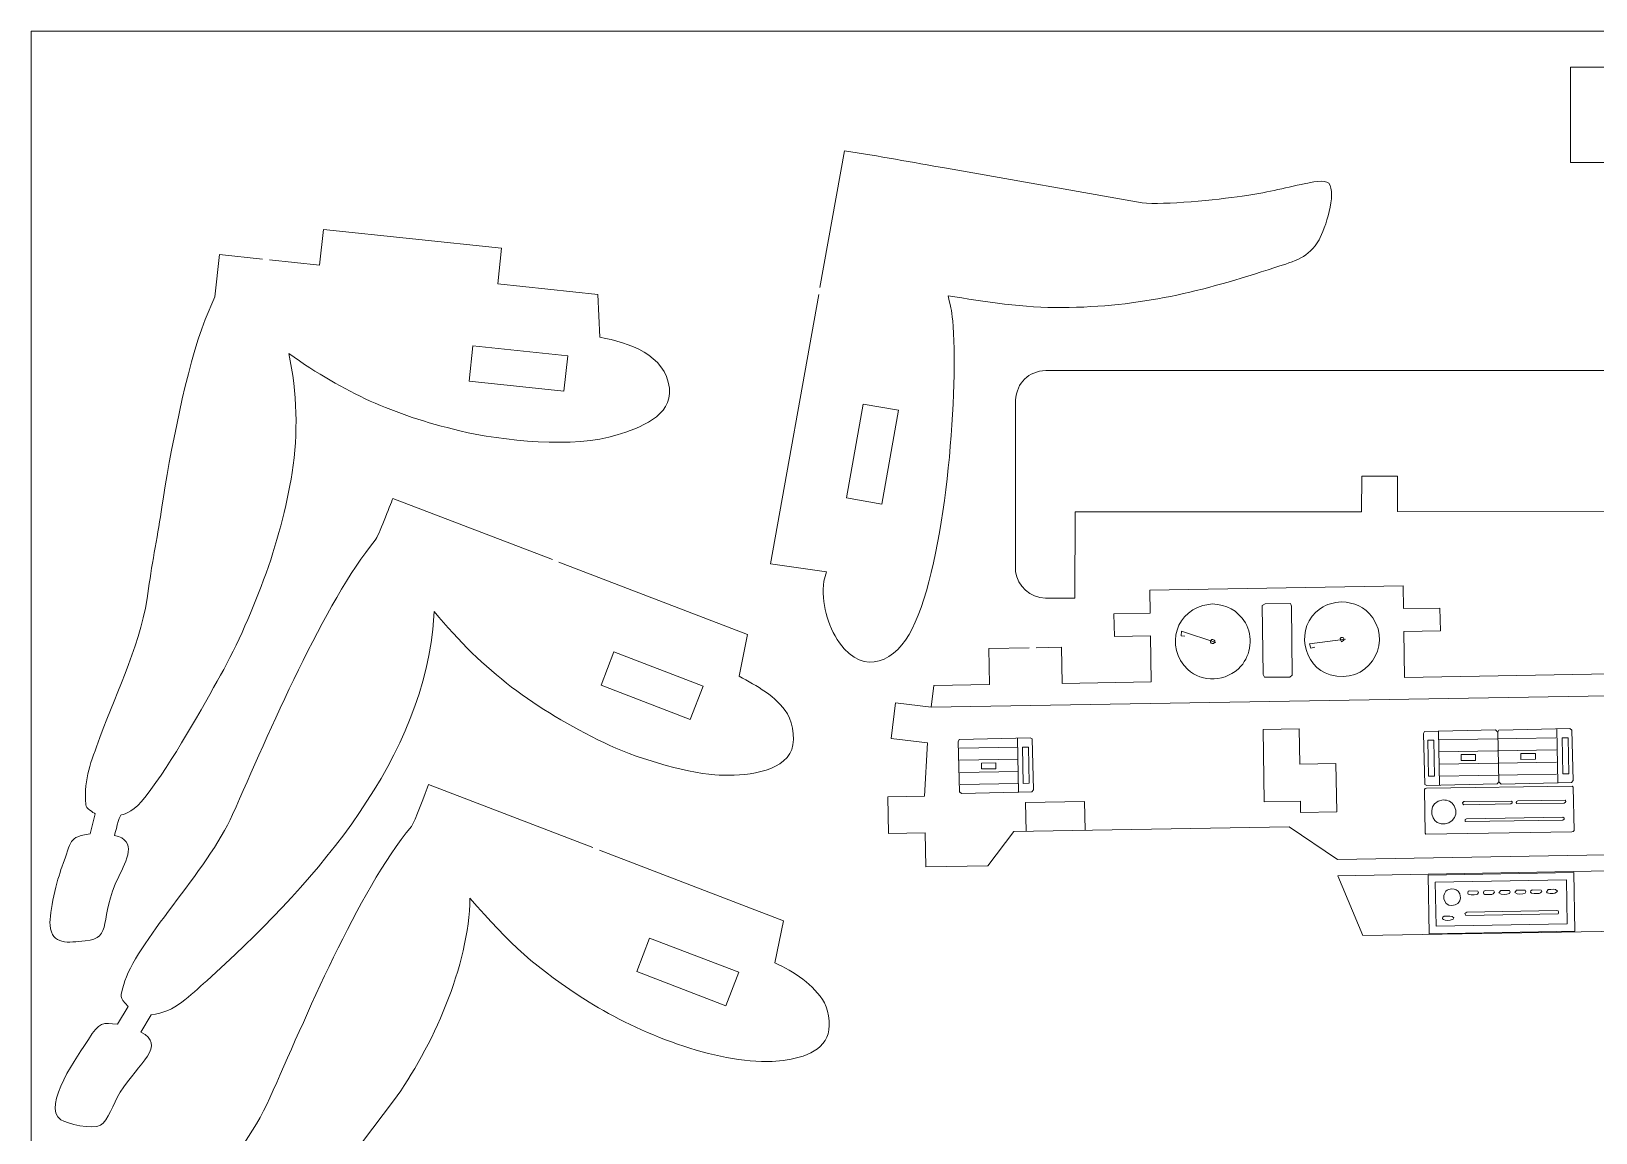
# Model space of a CAD drawing. Header units: centimetres. Extents: x -90 to 56, y -28 to 1.
# Drawn here: x -27.52 to -14.41, y -7.8 to 1.44 of the extents above; entities that cross this region are included whole.
import ezdxf

# ---------------------------------------------------------------- set-up
doc = ezdxf.new("R2010")
doc.units = ezdxf.units.CM
doc.header["$MEASUREMENT"] = 0
doc.layers.add('Camada 1', color=7, linetype='Continuous')

msp = doc.modelspace()

# ---------------------------------------------------------------- linework, layer by layer
at = {"layer": 'Camada 1', "color": 1, "lineweight": 0}
msp.add_lwpolyline([(-27.52102, -28.26382), (-6.52102, -28.26382), (-6.52102, 1.43618), (-27.52102, 1.43618), (-27.52102, -28.26382)], close=True, dxfattribs=at)
at = {"layer": 'Camada 1', "color": 3, "lineweight": 9}
for points, knots in [([(-6.82079, 0.77589), (-6.82079, 0.77589), (-6.82079, 1.13621), (-6.82079, 1.13621), (-6.82079, 1.13621), (-6.82079, 1.13621), (-14.62125, 1.13621), (-14.62125, 1.13621), (-14.62125, 1.13621), (-14.62125, 1.13621), (-14.62125, 0.33615), (-14.62125, 0.33615), (-14.62125, 0.33615), (-14.62125, 0.33615), (-6.82079, 0.33615), (-6.82079, 0.33615), (-6.82079, 0.33615), (-6.82079, 0.33615), (-6.82079, 0.71707), (-6.82079, 0.71707)], [0, 0, 0, 0, 0.16666667, 0.16666667, 0.16666667, 0.16666667, 0.33333333, 0.33333333, 0.33333333, 0.33333333, 0.5, 0.5, 0.5, 0.5, 0.66666667, 0.66666667, 0.66666667, 0.66666667, 1, 1, 1, 1]), ([(-20.9115, -0.71223), (-20.9115, -0.71223), (-20.7063, 0.43475), (-20.7063, 0.43475), (-20.7063, 0.43475), (-20.42042, 0.38983), (-20.13613, 0.33798), (-19.85128, 0.28697), (-19.85128, 0.28697), (-19.85128, 0.28697), (-18.21176, -0.00212), (-18.21176, -0.00212), (-18.21176, -0.00212), (-18.02581, -0.0231), (-17.5833, 0.02442), (-17.37176, 0.05286), (-17.37176, 0.05286), (-17.17249, 0.08306), (-17.03352, 0.11819), (-16.8422, 0.1596), (-16.8422, 0.1596), (-16.8029, 0.1681), (-16.67735, 0.19786), (-16.64779, 0.16116), (-16.64779, 0.16116), (-16.57764, 0.07405), (-16.67747, -0.22233), (-16.72815, -0.31151), (-16.72815, -0.31151), (-16.81564, -0.46547), (-16.92778, -0.48921), (-17.09786, -0.54499), (-17.09786, -0.54499), (-17.71519, -0.74772), (-18.21854, -0.87452), (-18.88347, -0.88125), (-18.88347, -0.88125), (-19.19211, -0.88437), (-19.53779, -0.83142), (-19.83663, -0.78187), (-19.83663, -0.78187), (-19.81025, -0.90797), (-19.8054, -0.90082), (-19.79555, -1.03999), (-19.79555, -1.03999), (-19.75342, -1.63478), (-19.85764, -3.00623), (-20.138, -3.57508), (-20.138, -3.57508), (-20.26939, -3.84167), (-20.54051, -3.98654), (-20.74696, -3.69171), (-20.74696, -3.69171), (-20.85028, -3.54414), (-20.90014, -3.35453), (-20.87993, -3.17544), (-20.87993, -3.17544), (-20.87993, -3.17544), (-20.85694, -3.09588), (-20.85694, -3.09588), (-20.85694, -3.09588), (-20.85694, -3.09588), (-21.32637, -3.03102), (-21.32637, -3.03102), (-21.32637, -3.03102), (-21.32637, -3.03102), (-20.92186, -0.77013), (-20.92186, -0.77013)], [0, 0, 0, 0, 0.05555556, 0.05555556, 0.05555556, 0.05555556, 0.11111111, 0.11111111, 0.11111111, 0.11111111, 0.16666667, 0.16666667, 0.16666667, 0.16666667, 0.22222222, 0.22222222, 0.22222222, 0.22222222, 0.27777778, 0.27777778, 0.27777778, 0.27777778, 0.33333333, 0.33333333, 0.33333333, 0.33333333, 0.38888889, 0.38888889, 0.38888889, 0.38888889, 0.44444444, 0.44444444, 0.44444444, 0.44444444, 0.5, 0.5, 0.5, 0.5, 0.55555556, 0.55555556, 0.55555556, 0.55555556, 0.61111111, 0.61111111, 0.61111111, 0.61111111, 0.66666667, 0.66666667, 0.66666667, 0.66666667, 0.72222222, 0.72222222, 0.72222222, 0.72222222, 0.77777778, 0.77777778, 0.77777778, 0.77777778, 0.83333333, 0.83333333, 0.83333333, 0.83333333, 0.88888889, 0.88888889, 0.88888889, 0.88888889, 1, 1, 1, 1]), ([(-25.58303, -0.47452), (-25.58303, -0.47452), (-25.94429, -0.43655), (-25.94429, -0.43655), (-25.94429, -0.43655), (-25.94429, -0.43655), (-25.98149, -0.7905), (-25.98149, -0.7905), (-25.98149, -0.7905), (-25.98149, -0.7905), (-26.06352, -0.98004), (-26.06352, -0.98004), (-26.06352, -0.98004), (-26.22215, -1.38602), (-26.35991, -2.1155), (-26.42708, -2.55369), (-26.42708, -2.55369), (-26.45514, -2.76435), (-26.5091, -3.01774), (-26.53736, -3.23712), (-26.53736, -3.23712), (-26.59426, -3.67874), (-26.79332, -4.07615), (-26.94669, -4.48655), (-26.94669, -4.48655), (-27.0226, -4.70352), (-27.07874, -4.80887), (-27.06514, -5.05082), (-27.06514, -5.05082), (-27.06369, -5.07669), (-27.00109, -5.11481), (-26.98446, -5.12732), (-26.98446, -5.12732), (-26.98446, -5.12732), (-27.02861, -5.29422), (-27.02861, -5.29422), (-27.02861, -5.29422), (-27.21439, -5.32448), (-27.17601, -5.34192), (-27.26505, -5.57399), (-27.26505, -5.57399), (-27.3016, -5.66924), (-27.37294, -5.95443), (-27.36351, -6.06052), (-27.36351, -6.06052), (-27.34824, -6.23214), (-27.2106, -6.20426), (-27.06974, -6.19195), (-27.06974, -6.19195), (-26.8288, -6.17089), (-26.96234, -6.00288), (-26.78808, -5.65074), (-26.78808, -5.65074), (-26.7238, -5.52085), (-26.62818, -5.34956), (-26.82293, -5.30696), (-26.82293, -5.30696), (-26.81797, -5.28783), (-26.78615, -5.1481), (-26.76969, -5.13806), (-26.76969, -5.13806), (-26.76333, -5.13419), (-26.67915, -5.11779), (-26.59789, -5.02303), (-26.59789, -5.02303), (-26.3923, -4.78327), (-26.11787, -4.29026), (-25.96236, -4.01328), (-25.96236, -4.01328), (-25.6728, -3.49753), (-25.42458, -2.84938), (-25.33479, -2.2633), (-25.33479, -2.2633), (-25.28459, -1.93556), (-25.29116, -1.59291), (-25.36313, -1.26659), (-25.36313, -1.26659), (-24.88115, -1.60293), (-24.50435, -1.77503), (-23.92875, -1.91422), (-23.92875, -1.91422), (-23.57793, -1.99906), (-22.96835, -2.06254), (-22.61042, -1.94927), (-22.61042, -1.94927), (-22.43188, -1.89277), (-22.14602, -1.79315), (-22.17293, -1.55753), (-22.17293, -1.55753), (-22.20537, -1.27361), (-22.5145, -1.17532), (-22.75496, -1.12962), (-22.75496, -1.12962), (-22.75496, -1.12962), (-22.77333, -0.76983), (-22.77333, -0.76983), (-22.77333, -0.76983), (-22.77333, -0.76983), (-23.60994, -0.6819), (-23.60994, -0.6819), (-23.60994, -0.6819), (-23.60994, -0.6819), (-23.58151, -0.38322), (-23.58151, -0.38322), (-23.58151, -0.38322), (-23.58151, -0.38322), (-25.07339, -0.22641), (-25.07339, -0.22641), (-25.07339, -0.22641), (-25.07339, -0.22641), (-25.10475, -0.52479), (-25.10475, -0.52479), (-25.10475, -0.52479), (-25.10475, -0.52479), (-25.52452, -0.48067), (-25.52452, -0.48067)], [0, 0, 0, 0, 0.03333333, 0.03333333, 0.03333333, 0.03333333, 0.06666667, 0.06666667, 0.06666667, 0.06666667, 0.1, 0.1, 0.1, 0.1, 0.13333333, 0.13333333, 0.13333333, 0.13333333, 0.16666667, 0.16666667, 0.16666667, 0.16666667, 0.2, 0.2, 0.2, 0.2, 0.23333333, 0.23333333, 0.23333333, 0.23333333, 0.26666667, 0.26666667, 0.26666667, 0.26666667, 0.3, 0.3, 0.3, 0.3, 0.33333333, 0.33333333, 0.33333333, 0.33333333, 0.36666667, 0.36666667, 0.36666667, 0.36666667, 0.4, 0.4, 0.4, 0.4, 0.43333333, 0.43333333, 0.43333333, 0.43333333, 0.46666667, 0.46666667, 0.46666667, 0.46666667, 0.5, 0.5, 0.5, 0.5, 0.53333333, 0.53333333, 0.53333333, 0.53333333, 0.56666667, 0.56666667, 0.56666667, 0.56666667, 0.6, 0.6, 0.6, 0.6, 0.63333333, 0.63333333, 0.63333333, 0.63333333, 0.66666667, 0.66666667, 0.66666667, 0.66666667, 0.7, 0.7, 0.7, 0.7, 0.73333333, 0.73333333, 0.73333333, 0.73333333, 0.76666667, 0.76666667, 0.76666667, 0.76666667, 0.8, 0.8, 0.8, 0.8, 0.83333333, 0.83333333, 0.83333333, 0.83333333, 0.86666667, 0.86666667, 0.86666667, 0.86666667, 0.9, 0.9, 0.9, 0.9, 0.93333333, 0.93333333, 0.93333333, 0.93333333, 1, 1, 1, 1]), ([(-13.07093, -2.59064), (-13.07093, -2.59064), (-10.67373, -2.59357), (-10.67373, -2.59357), (-10.67373, -2.59357), (-10.67373, -2.59357), (-10.67079, -3.31714), (-10.67079, -3.31714), (-10.67079, -3.31714), (-10.47014, -3.31714), (-10.18738, -3.3614), (-10.17076, -3.06124), (-10.17076, -3.06124), (-10.17076, -3.06124), (-10.17076, -1.63176), (-10.17076, -1.63176), (-10.17076, -1.63176), (-10.17744, -1.50975), (-10.28927, -1.42304), (-10.42078, -1.4082), (-10.42078, -1.4082), (-10.42078, -1.4082), (-19.01833, -1.4082), (-19.01833, -1.4082), (-19.01833, -1.4082), (-19.16499, -1.41636), (-19.26111, -1.50829), (-19.27129, -1.65822), (-19.27129, -1.65822), (-19.27129, -1.65822), (-19.27129, -3.09655), (-19.27129, -3.09655), (-19.27129, -3.09655), (-19.25709, -3.2119), (-19.15102, -3.31714), (-19.02127, -3.31714), (-19.02127, -3.31714), (-19.02127, -3.31714), (-18.7742, -3.31714), (-18.7742, -3.31714), (-18.7742, -3.31714), (-18.7742, -3.31714), (-18.77126, -2.59357), (-18.77126, -2.59357), (-18.77126, -2.59357), (-18.77126, -2.59357), (-16.37406, -2.59357), (-16.37406, -2.59357), (-16.37406, -2.59357), (-16.37406, -2.59357), (-16.37112, -2.29355), (-16.37112, -2.29355), (-16.37112, -2.29355), (-16.37112, -2.29355), (-16.0711, -2.29355), (-16.0711, -2.29355), (-16.0711, -2.29355), (-16.0711, -2.29355), (-16.0711, -2.59064), (-16.0711, -2.59064), (-16.0711, -2.59064), (-16.0711, -2.59064), (-13.37389, -2.59357), (-13.37389, -2.59357), (-13.37389, -2.59357), (-13.37389, -2.59357), (-13.37095, -2.29355), (-13.37095, -2.29355), (-13.37095, -2.29355), (-13.37095, -2.29355), (-13.07093, -2.29355), (-13.07093, -2.29355), (-13.07093, -2.29355), (-13.07093, -2.29355), (-13.07093, -2.59064), (-13.07093, -2.59064)], [0, 0, 0, 0, 0.05, 0.05, 0.05, 0.05, 0.1, 0.1, 0.1, 0.1, 0.15, 0.15, 0.15, 0.15, 0.2, 0.2, 0.2, 0.2, 0.25, 0.25, 0.25, 0.25, 0.3, 0.3, 0.3, 0.3, 0.35, 0.35, 0.35, 0.35, 0.4, 0.4, 0.4, 0.4, 0.45, 0.45, 0.45, 0.45, 0.5, 0.5, 0.5, 0.5, 0.55, 0.55, 0.55, 0.55, 0.6, 0.6, 0.6, 0.6, 0.65, 0.65, 0.65, 0.65, 0.7, 0.7, 0.7, 0.7, 0.75, 0.75, 0.75, 0.75, 0.8, 0.8, 0.8, 0.8, 0.85, 0.85, 0.85, 0.85, 0.9, 0.9, 0.9, 0.9, 1, 1, 1, 1]), ([(-23.15408, -2.99387), (-23.15408, -2.99387), (-24.49123, -2.48059), (-24.49123, -2.48059), (-24.49123, -2.48059), (-24.51587, -2.54178), (-24.60938, -2.79558), (-24.63818, -2.83061), (-24.63818, -2.83061), (-25.06167, -3.34556), (-25.53114, -4.45001), (-25.83342, -5.13173), (-25.83342, -5.13173), (-26.04014, -5.59869), (-26.65829, -6.22118), (-26.74645, -6.5582), (-26.74645, -6.5582), (-26.77369, -6.66232), (-26.7883, -6.65668), (-26.71001, -6.74232), (-26.71001, -6.74232), (-26.71001, -6.74232), (-26.7986, -6.89104), (-26.7986, -6.89104), (-26.7986, -6.89104), (-26.92073, -6.87613), (-26.94968, -6.87038), (-27.04264, -7.01791), (-27.04264, -7.01791), (-27.1171, -7.13607), (-27.44169, -7.57911), (-27.27301, -7.69191), (-27.27301, -7.69191), (-27.22557, -7.72364), (-27.00575, -7.77658), (-26.9408, -7.73753), (-26.9408, -7.73753), (-26.87843, -7.70002), (-26.83692, -7.55925), (-26.77479, -7.46099), (-26.77479, -7.46099), (-26.61779, -7.21271), (-26.38405, -7.06688), (-26.60322, -6.95659), (-26.60322, -6.95659), (-26.60322, -6.95659), (-26.51568, -6.81061), (-26.51568, -6.81061), (-26.51568, -6.81061), (-26.31396, -6.79095), (-26.19081, -6.64743), (-26.05043, -6.52606), (-26.05043, -6.52606), (-25.21152, -5.76575), (-24.28077, -4.75662), (-24.15684, -3.57933), (-24.15684, -3.57933), (-24.15684, -3.57933), (-24.14364, -3.43002), (-24.14364, -3.43002), (-24.14364, -3.43002), (-23.7261, -3.93608), (-23.30714, -4.24408), (-22.71726, -4.53207), (-22.71726, -4.53207), (-22.48289, -4.64649), (-22.05096, -4.78208), (-21.79256, -4.79881), (-21.79256, -4.79881), (-21.60356, -4.81104), (-21.27841, -4.80132), (-21.16358, -4.62122), (-21.16358, -4.62122), (-21.11193, -4.54021), (-21.13485, -4.36877), (-21.18408, -4.28884), (-21.18408, -4.28884), (-21.27807, -4.13622), (-21.44357, -4.05375), (-21.58889, -3.97276), (-21.58889, -3.97276), (-21.58889, -3.97276), (-21.51732, -3.62216), (-21.51732, -3.62216), (-21.51732, -3.62216), (-21.51732, -3.62216), (-23.09916, -3.01495), (-23.09916, -3.01495)], [0, 0, 0, 0, 0.04347826, 0.04347826, 0.04347826, 0.04347826, 0.08695652, 0.08695652, 0.08695652, 0.08695652, 0.13043478, 0.13043478, 0.13043478, 0.13043478, 0.17391304, 0.17391304, 0.17391304, 0.17391304, 0.2173913, 0.2173913, 0.2173913, 0.2173913, 0.26086957, 0.26086957, 0.26086957, 0.26086957, 0.30434783, 0.30434783, 0.30434783, 0.30434783, 0.34782609, 0.34782609, 0.34782609, 0.34782609, 0.39130435, 0.39130435, 0.39130435, 0.39130435, 0.43478261, 0.43478261, 0.43478261, 0.43478261, 0.47826087, 0.47826087, 0.47826087, 0.47826087, 0.52173913, 0.52173913, 0.52173913, 0.52173913, 0.56521739, 0.56521739, 0.56521739, 0.56521739, 0.60869565, 0.60869565, 0.60869565, 0.60869565, 0.65217391, 0.65217391, 0.65217391, 0.65217391, 0.69565217, 0.69565217, 0.69565217, 0.69565217, 0.73913043, 0.73913043, 0.73913043, 0.73913043, 0.7826087, 0.7826087, 0.7826087, 0.7826087, 0.82608696, 0.82608696, 0.82608696, 0.82608696, 0.86956522, 0.86956522, 0.86956522, 0.86956522, 0.91304348, 0.91304348, 0.91304348, 0.91304348, 1, 1, 1, 1]), ([(-19.15795, -3.734), (-19.15795, -3.734), (-19.4954, -3.73989), (-19.4954, -3.73989), (-19.4954, -3.73989), (-19.4954, -3.73989), (-19.49011, -4.0428), (-19.49011, -4.0428), (-19.49011, -4.0428), (-19.49011, -4.0428), (-19.95771, -4.05096), (-19.95771, -4.05096), (-19.95771, -4.05096), (-19.95771, -4.05096), (-19.9781, -4.23077), (-19.9781, -4.23077), (-19.9781, -4.23077), (-19.9781, -4.23077), (-20.2788, -4.19483), (-20.2788, -4.19483), (-20.2788, -4.19483), (-20.2788, -4.19483), (-20.31473, -4.49553), (-20.31473, -4.49553), (-20.31473, -4.49553), (-20.31473, -4.49553), (-20.0111, -4.53141), (-20.0111, -4.53141), (-20.0111, -4.53141), (-20.0111, -4.53141), (-20.03565, -4.97899), (-20.03565, -4.97899), (-20.03565, -4.97899), (-20.03565, -4.97899), (-20.3415, -4.98433), (-20.3415, -4.98433), (-20.3415, -4.98433), (-20.3415, -4.98433), (-20.33616, -5.29018), (-20.33616, -5.29018), (-20.33616, -5.29018), (-20.33616, -5.29018), (-20.03031, -5.28485), (-20.03031, -5.28485), (-20.03031, -5.28485), (-20.03031, -5.28485), (-20.02533, -5.57011), (-20.02533, -5.57011), (-20.02533, -5.57011), (-20.02533, -5.57011), (-19.50479, -5.56103), (-19.50479, -5.56103), (-19.50479, -5.56103), (-19.50479, -5.56103), (-19.28621, -5.27479), (-19.28621, -5.27479), (-19.28621, -5.27479), (-19.28621, -5.27479), (-16.9776, -5.2345), (-16.9776, -5.2345), (-16.9776, -5.2345), (-16.9776, -5.2345), (-16.57271, -5.50985), (-16.57271, -5.50985), (-16.57271, -5.50985), (-16.57271, -5.50985), (-13.84062, -5.46216), (-13.84062, -5.46216), (-13.84062, -5.46216), (-13.84062, -5.46216), (-13.38992, -5.16011), (-13.38992, -5.16011), (-13.38992, -5.16011), (-13.38992, -5.16011), (-10.91961, -5.11405), (-10.91961, -5.11405), (-10.91961, -5.11405), (-10.91961, -5.11405), (-10.69974, -5.40733), (-10.69974, -5.40733), (-10.69974, -5.40733), (-10.69974, -5.40733), (-10.38506, -5.40184), (-10.38506, -5.40184), (-10.38506, -5.40184), (-10.38506, -5.40184), (-10.39004, -5.11657), (-10.39004, -5.11657), (-10.39004, -5.11657), (-10.39004, -5.11657), (-10.08713, -5.11129), (-10.08713, -5.11129), (-10.08713, -5.11129), (-10.08713, -5.11129), (-10.09247, -4.80543), (-10.09247, -4.80543), (-10.09247, -4.80543), (-10.09247, -4.80543), (-10.39538, -4.81072), (-10.39538, -4.81072), (-10.39538, -4.81072), (-10.39538, -4.81072), (-10.44142, -4.36437), (-10.44142, -4.36437), (-10.44142, -4.36437), (-10.44142, -4.36437), (-10.13627, -4.31786), (-10.13627, -4.31786), (-10.13627, -4.31786), (-10.13627, -4.31786), (-10.17975, -4.01855), (-10.17975, -4.01855), (-10.17975, -4.01855), (-10.17975, -4.01855), (-10.4906, -4.07399), (-10.4906, -4.07399), (-10.4906, -4.07399), (-10.4906, -4.07399), (-10.52331, -3.88629), (-10.52331, -3.88629), (-10.52331, -3.88629), (-10.52331, -3.88629), (-16.01102, -3.98207), (-16.01102, -3.98207), (-16.01102, -3.98207), (-16.01102, -3.98207), (-16.01775, -3.59681), (-16.01775, -3.59681), (-16.01775, -3.59681), (-16.01775, -3.59681), (-15.7119, -3.59148), (-15.7119, -3.59148), (-15.7119, -3.59148), (-15.7119, -3.59148), (-15.71523, -3.40032), (-15.71523, -3.40032), (-15.71523, -3.40032), (-15.71523, -3.40032), (-16.02109, -3.40566), (-16.02109, -3.40566), (-16.02109, -3.40566), (-16.02109, -3.40566), (-16.02442, -3.2145), (-16.02442, -3.2145), (-16.02442, -3.2145), (-16.02442, -3.2145), (-18.14775, -3.25156), (-18.14775, -3.25156), (-18.14775, -3.25156), (-18.14775, -3.25156), (-18.14441, -3.44272), (-18.14441, -3.44272), (-18.14441, -3.44272), (-18.14441, -3.44272), (-18.44733, -3.44801), (-18.44733, -3.44801), (-18.44733, -3.44801), (-18.44733, -3.44801), (-18.44399, -3.63916), (-18.44399, -3.63916), (-18.44399, -3.63916), (-18.44399, -3.63916), (-18.14108, -3.63388), (-18.14108, -3.63388), (-18.14108, -3.63388), (-18.14108, -3.63388), (-18.13435, -4.01914), (-18.13435, -4.01914), (-18.13435, -4.01914), (-18.13435, -4.01914), (-18.88134, -4.03218), (-18.88134, -4.03218), (-18.88134, -4.03218), (-18.88134, -4.03218), (-18.88663, -3.72927), (-18.88663, -3.72927), (-18.88663, -3.72927), (-18.88663, -3.72927), (-19.09913, -3.73297), (-19.09913, -3.73297)], [0, 0, 0, 0, 0.02173913, 0.02173913, 0.02173913, 0.02173913, 0.04347826, 0.04347826, 0.04347826, 0.04347826, 0.06521739, 0.06521739, 0.06521739, 0.06521739, 0.08695652, 0.08695652, 0.08695652, 0.08695652, 0.10869565, 0.10869565, 0.10869565, 0.10869565, 0.13043478, 0.13043478, 0.13043478, 0.13043478, 0.15217391, 0.15217391, 0.15217391, 0.15217391, 0.17391304, 0.17391304, 0.17391304, 0.17391304, 0.19565217, 0.19565217, 0.19565217, 0.19565217, 0.2173913, 0.2173913, 0.2173913, 0.2173913, 0.23913043, 0.23913043, 0.23913043, 0.23913043, 0.26086957, 0.26086957, 0.26086957, 0.26086957, 0.2826087, 0.2826087, 0.2826087, 0.2826087, 0.30434783, 0.30434783, 0.30434783, 0.30434783, 0.32608696, 0.32608696, 0.32608696, 0.32608696, 0.34782609, 0.34782609, 0.34782609, 0.34782609, 0.36956522, 0.36956522, 0.36956522, 0.36956522, 0.39130435, 0.39130435, 0.39130435, 0.39130435, 0.41304348, 0.41304348, 0.41304348, 0.41304348, 0.43478261, 0.43478261, 0.43478261, 0.43478261, 0.45652174, 0.45652174, 0.45652174, 0.45652174, 0.47826087, 0.47826087, 0.47826087, 0.47826087, 0.5, 0.5, 0.5, 0.5, 0.52173913, 0.52173913, 0.52173913, 0.52173913, 0.54347826, 0.54347826, 0.54347826, 0.54347826, 0.56521739, 0.56521739, 0.56521739, 0.56521739, 0.58695652, 0.58695652, 0.58695652, 0.58695652, 0.60869565, 0.60869565, 0.60869565, 0.60869565, 0.63043478, 0.63043478, 0.63043478, 0.63043478, 0.65217391, 0.65217391, 0.65217391, 0.65217391, 0.67391304, 0.67391304, 0.67391304, 0.67391304, 0.69565217, 0.69565217, 0.69565217, 0.69565217, 0.7173913, 0.7173913, 0.7173913, 0.7173913, 0.73913043, 0.73913043, 0.73913043, 0.73913043, 0.76086957, 0.76086957, 0.76086957, 0.76086957, 0.7826087, 0.7826087, 0.7826087, 0.7826087, 0.80434783, 0.80434783, 0.80434783, 0.80434783, 0.82608696, 0.82608696, 0.82608696, 0.82608696, 0.84782609, 0.84782609, 0.84782609, 0.84782609, 0.86956522, 0.86956522, 0.86956522, 0.86956522, 0.89130435, 0.89130435, 0.89130435, 0.89130435, 0.91304348, 0.91304348, 0.91304348, 0.91304348, 0.93478261, 0.93478261, 0.93478261, 0.93478261, 0.95652174, 0.95652174, 0.95652174, 0.95652174, 1, 1, 1, 1]), ([(-16.88425, -5.02106), (-16.88425, -5.02106), (-16.88261, -5.11517), (-16.88261, -5.11517), (-16.88261, -5.11517), (-16.88261, -5.11517), (-16.5797, -5.10988), (-16.5797, -5.10988), (-16.5797, -5.10988), (-16.5797, -5.10988), (-16.58678, -4.70404), (-16.58678, -4.70404), (-16.58678, -4.70404), (-16.58678, -4.70404), (-16.8897, -4.70933), (-16.8897, -4.70933), (-16.8897, -4.70933), (-16.8897, -4.70933), (-16.89488, -4.41229), (-16.89488, -4.41229), (-16.89488, -4.41229), (-16.89488, -4.41229), (-17.19779, -4.41758), (-17.19779, -4.41758), (-17.19779, -4.41758), (-17.19779, -4.41758), (-17.18716, -5.02635), (-17.18716, -5.02635), (-17.18716, -5.02635), (-17.18716, -5.02635), (-16.88425, -5.02106), (-16.88425, -5.02106)], [0, 0, 0, 0, 0.11111111, 0.11111111, 0.11111111, 0.11111111, 0.22222222, 0.22222222, 0.22222222, 0.22222222, 0.33333333, 0.33333333, 0.33333333, 0.33333333, 0.44444444, 0.44444444, 0.44444444, 0.44444444, 0.55555556, 0.55555556, 0.55555556, 0.55555556, 0.66666667, 0.66666667, 0.66666667, 0.66666667, 0.77777778, 0.77777778, 0.77777778, 0.77777778, 1, 1, 1, 1]), ([(-22.815, -5.40885), (-22.815, -5.40885), (-24.19144, -4.88048), (-24.19144, -4.88048), (-24.19144, -4.88048), (-24.21527, -4.94108), (-24.30755, -5.19739), (-24.33565, -5.23156), (-24.33565, -5.23156), (-24.79031, -5.78443), (-25.22467, -6.84552), (-25.52139, -7.50797), (-25.52139, -7.50797), (-25.78578, -8.09824), (-26.39322, -8.61513), (-26.46625, -9.04194), (-26.46625, -9.04194), (-26.4729, -9.08083), (-26.4321, -9.11796), (-26.40747, -9.14327), (-26.40747, -9.14327), (-26.40747, -9.14327), (-26.49881, -9.29094), (-26.49881, -9.29094), (-26.49881, -9.29094), (-26.66395, -9.27076), (-26.65099, -9.2966), (-26.77386, -9.46576), (-26.77386, -9.46576), (-26.84259, -9.56038), (-27.15733, -10.0243), (-26.95232, -10.103), (-26.95232, -10.103), (-26.88704, -10.12806), (-26.72383, -10.17016), (-26.66002, -10.14589), (-26.66002, -10.14589), (-26.58052, -10.11564), (-26.5592, -10.01405), (-26.52352, -9.94623), (-26.52352, -9.94623), (-26.36319, -9.64157), (-26.06552, -9.47621), (-26.30343, -9.35649), (-26.30343, -9.35649), (-26.30343, -9.35649), (-26.21589, -9.21051), (-26.21589, -9.21051), (-26.21589, -9.21051), (-25.99502, -9.18899), (-25.87716, -9.02935), (-25.73228, -8.91095), (-25.73228, -8.91095), (-25.48877, -8.69604), (-25.04809, -8.25715), (-24.83074, -7.99048), (-24.83074, -7.99048), (-24.83074, -7.99048), (-24.48534, -7.5339), (-24.48534, -7.5339), (-24.48534, -7.5339), (-24.16278, -7.0911), (-23.84925, -6.39548), (-23.8449, -5.83266), (-23.8449, -5.83266), (-23.50783, -6.21945), (-23.3025, -6.41564), (-22.84673, -6.70417), (-22.84673, -6.70417), (-22.44026, -6.96149), (-21.78503, -7.22336), (-21.31136, -7.20217), (-21.31136, -7.20217), (-21.15964, -7.19539), (-20.92365, -7.15572), (-20.85262, -7.0002), (-20.85262, -7.0002), (-20.82215, -6.93347), (-20.82929, -6.79175), (-20.87413, -6.71154), (-20.87413, -6.71154), (-20.95991, -6.55808), (-21.1316, -6.44792), (-21.29015, -6.37541), (-21.29015, -6.37541), (-21.29015, -6.37541), (-21.21753, -6.02206), (-21.21753, -6.02206), (-21.21753, -6.02206), (-21.21753, -6.02206), (-22.76008, -5.42993), (-22.76008, -5.42993)], [0, 0, 0, 0, 0.04166667, 0.04166667, 0.04166667, 0.04166667, 0.08333333, 0.08333333, 0.08333333, 0.08333333, 0.125, 0.125, 0.125, 0.125, 0.16666667, 0.16666667, 0.16666667, 0.16666667, 0.20833333, 0.20833333, 0.20833333, 0.20833333, 0.25, 0.25, 0.25, 0.25, 0.29166667, 0.29166667, 0.29166667, 0.29166667, 0.33333333, 0.33333333, 0.33333333, 0.33333333, 0.375, 0.375, 0.375, 0.375, 0.41666667, 0.41666667, 0.41666667, 0.41666667, 0.45833333, 0.45833333, 0.45833333, 0.45833333, 0.5, 0.5, 0.5, 0.5, 0.54166667, 0.54166667, 0.54166667, 0.54166667, 0.58333333, 0.58333333, 0.58333333, 0.58333333, 0.625, 0.625, 0.625, 0.625, 0.66666667, 0.66666667, 0.66666667, 0.66666667, 0.70833333, 0.70833333, 0.70833333, 0.70833333, 0.75, 0.75, 0.75, 0.75, 0.79166667, 0.79166667, 0.79166667, 0.79166667, 0.83333333, 0.83333333, 0.83333333, 0.83333333, 0.875, 0.875, 0.875, 0.875, 0.91666667, 0.91666667, 0.91666667, 0.91666667, 1, 1, 1, 1]), ([(-13.8412, -5.59709), (-13.8412, -5.59709), (-16.57036, -5.64473), (-16.57036, -5.64473), (-16.57036, -5.64473), (-16.57036, -5.64473), (-16.36155, -6.14707), (-16.36155, -6.14707), (-16.36155, -6.14707), (-16.36155, -6.14707), (-14.03236, -6.10641), (-14.03236, -6.10641), (-14.03236, -6.10641), (-14.03236, -6.10641), (-13.8412, -5.59709), (-13.8412, -5.59709)], [0, 0, 0, 0, 0.2, 0.2, 0.2, 0.2, 0.4, 0.4, 0.4, 0.4, 0.6, 0.6, 0.6, 0.6, 1, 1, 1, 1])]:
    msp.add_open_spline(points, degree=3, knots=knots, dxfattribs=at)
at = {"layer": 'Camada 1', "lineweight": 9}
for points in [[(-23.02559, -1.28454), (-23.02559, -1.28454), (-23.82125, -1.20092), (-23.82125, -1.20092), (-23.82125, -1.20092), (-23.82125, -1.20092), (-23.85261, -1.49929), (-23.85261, -1.49929), (-23.85261, -1.49929), (-23.85261, -1.49929), (-23.05695, -1.58292), (-23.05695, -1.58292), (-23.05695, -1.58292), (-23.05695, -1.58292), (-23.02559, -1.28454), (-23.02559, -1.28454)], [(-20.68817, -2.47751), (-20.68817, -2.47751), (-20.39272, -2.52961), (-20.39272, -2.52961), (-20.39272, -2.52961), (-20.39272, -2.52961), (-20.25379, -1.74172), (-20.25379, -1.74172), (-20.25379, -1.74172), (-20.25379, -1.74172), (-20.54924, -1.68962), (-20.54924, -1.68962), (-20.54924, -1.68962), (-20.54924, -1.68962), (-20.68817, -2.47751), (-20.68817, -2.47751)], [(-21.89145, -4.05511), (-21.89145, -4.05511), (-22.63836, -3.7684), (-22.63836, -3.7684), (-22.63836, -3.7684), (-22.63836, -3.7684), (-22.74587, -4.04849), (-22.74587, -4.04849), (-22.74587, -4.04849), (-22.74587, -4.04849), (-21.99897, -4.3352), (-21.99897, -4.3352), (-21.99897, -4.3352), (-21.99897, -4.3352), (-21.89145, -4.05511), (-21.89145, -4.05511)], [(-21.59167, -6.455), (-21.59167, -6.455), (-22.33857, -6.16829), (-22.33857, -6.16829), (-22.33857, -6.16829), (-22.33857, -6.16829), (-22.44609, -6.44839), (-22.44609, -6.44839), (-22.44609, -6.44839), (-22.44609, -6.44839), (-21.69918, -6.7351), (-21.69918, -6.7351), (-21.69918, -6.7351), (-21.69918, -6.7351), (-21.59167, -6.455), (-21.59167, -6.455)]]:
    msp.add_open_spline(points, degree=3, knots=[0, 0, 0, 0, 0.2, 0.2, 0.2, 0.2, 0.4, 0.4, 0.4, 0.4, 0.6, 0.6, 0.6, 0.6, 1, 1, 1, 1], dxfattribs=at)
at = {"layer": 'Camada 1', "color": 1, "lineweight": 9}
for points, knots in [([(-17.38354, -3.88836), (-17.50189, -4.0226), (-17.71327, -4.02529), (-17.82725, -3.9167), (-17.82725, -3.9167), (-18.02811, -3.72535), (-17.92789, -3.405), (-17.65147, -3.36939), (-17.65147, -3.36939), (-17.65147, -3.36939), (-17.62506, -3.366), (-17.62506, -3.366), (-17.62506, -3.366), (-17.50013, -3.37767), (-17.41787, -3.40982), (-17.34573, -3.52586), (-17.34573, -3.52586), (-17.27726, -3.63602), (-17.29981, -3.7934), (-17.38354, -3.88836)], [0, 0, 0, 0, 0.16666667, 0.16666667, 0.16666667, 0.16666667, 0.33333333, 0.33333333, 0.33333333, 0.33333333, 0.5, 0.5, 0.5, 0.5, 0.66666667, 0.66666667, 0.66666667, 0.66666667, 1, 1, 1, 1]), ([(-17.18485, -3.97903), (-17.18485, -3.97903), (-17.19697, -3.95865), (-17.19697, -3.95865), (-17.19697, -3.95865), (-17.19697, -3.95865), (-17.20415, -3.37924), (-17.20415, -3.37924), (-17.20415, -3.37924), (-17.20415, -3.37924), (-17.18088, -3.36412), (-17.18088, -3.36412), (-17.18088, -3.36412), (-17.18088, -3.36412), (-16.96908, -3.36337), (-16.96908, -3.36337), (-16.96908, -3.36337), (-16.96908, -3.36337), (-16.9599, -3.3838), (-16.9599, -3.3838), (-16.9599, -3.3838), (-16.9599, -3.3838), (-16.95273, -3.96321), (-16.95273, -3.96321), (-16.95273, -3.96321), (-16.95273, -3.96321), (-16.973, -3.98122), (-16.973, -3.98122), (-16.973, -3.98122), (-16.973, -3.98122), (-17.18485, -3.97903), (-17.18485, -3.97903)], [0, 0, 0, 0, 0.11111111, 0.11111111, 0.11111111, 0.11111111, 0.22222222, 0.22222222, 0.22222222, 0.22222222, 0.33333333, 0.33333333, 0.33333333, 0.33333333, 0.44444444, 0.44444444, 0.44444444, 0.44444444, 0.55555556, 0.55555556, 0.55555556, 0.55555556, 0.66666667, 0.66666667, 0.66666667, 0.66666667, 0.77777778, 0.77777778, 0.77777778, 0.77777778, 1, 1, 1, 1]), ([(-16.63506, -3.96061), (-16.86235, -3.89416), (-16.94038, -3.55927), (-16.7154, -3.40307), (-16.7154, -3.40307), (-16.6615, -3.36566), (-16.60646, -3.35531), (-16.54281, -3.34711), (-16.54281, -3.34711), (-16.43143, -3.35752), (-16.34961, -3.38146), (-16.2786, -3.4837), (-16.2786, -3.4837), (-16.11459, -3.71985), (-16.33068, -4.04959), (-16.63506, -3.96061)], [0, 0, 0, 0, 0.2, 0.2, 0.2, 0.2, 0.4, 0.4, 0.4, 0.4, 0.6, 0.6, 0.6, 0.6, 1, 1, 1, 1]), ([(-17.59294, -3.68903), (-17.59294, -3.68903), (-17.87996, -3.59402), (-17.87996, -3.59402), (-17.87996, -3.59402), (-17.87996, -3.59402), (-17.88517, -3.63235), (-17.88517, -3.63235), (-17.88517, -3.63235), (-17.88517, -3.63235), (-17.85272, -3.63767), (-17.85272, -3.63767)], [0, 0, 0, 0, 0.25, 0.25, 0.25, 0.25, 0.5, 0.5, 0.5, 0.5, 1, 1, 1, 1]), ([(-17.61987, -3.66302), (-17.57199, -3.67411), (-17.62633, -3.72032), (-17.63711, -3.68686), (-17.63711, -3.68686), (-17.64256, -3.66994), (-17.62839, -3.66532), (-17.61987, -3.66302)], [0, 0, 0, 0, 0.33333333, 0.33333333, 0.33333333, 0.33333333, 1, 1, 1, 1]), ([(-16.5079, -3.66127), (-16.5079, -3.66127), (-16.80726, -3.70179), (-16.80726, -3.70179), (-16.80726, -3.70179), (-16.80726, -3.70179), (-16.79782, -3.73693), (-16.79782, -3.73693), (-16.79782, -3.73693), (-16.79782, -3.73693), (-16.76268, -3.72749), (-16.76268, -3.72749)], [0, 0, 0, 0, 0.25, 0.25, 0.25, 0.25, 0.5, 0.5, 0.5, 0.5, 1, 1, 1, 1]), ([(-16.53988, -3.68242), (-16.53988, -3.68242), (-16.55212, -3.65616), (-16.55212, -3.65616), (-16.55212, -3.65616), (-16.55212, -3.65616), (-16.54345, -3.64718), (-16.54345, -3.64718), (-16.54345, -3.64718), (-16.52529, -3.64686), (-16.51987, -3.64972), (-16.51951, -3.67029), (-16.51951, -3.67029), (-16.51951, -3.67029), (-16.53988, -3.68242), (-16.53988, -3.68242)], [0, 0, 0, 0, 0.2, 0.2, 0.2, 0.2, 0.4, 0.4, 0.4, 0.4, 0.6, 0.6, 0.6, 0.6, 1, 1, 1, 1]), ([(-14.59859, -4.84584), (-14.59859, -4.84584), (-14.60888, -4.42534), (-14.60888, -4.42534), (-14.60888, -4.42534), (-14.60888, -4.42534), (-14.62678, -4.41095), (-14.62678, -4.41095), (-14.62678, -4.41095), (-14.62678, -4.41095), (-15.22078, -4.42426), (-15.22078, -4.42426), (-15.22078, -4.42426), (-15.22078, -4.42426), (-15.2293, -4.44206), (-15.2293, -4.44206), (-15.2293, -4.44206), (-15.2293, -4.44206), (-15.25025, -4.42183), (-15.25025, -4.42183), (-15.25025, -4.42183), (-15.25025, -4.42183), (-15.84426, -4.43514), (-15.84426, -4.43514), (-15.84426, -4.43514), (-15.84426, -4.43514), (-15.85277, -4.45294), (-15.85277, -4.45294), (-15.85277, -4.45294), (-15.85277, -4.45294), (-15.84238, -4.87932), (-15.84238, -4.87932), (-15.84238, -4.87932), (-15.84238, -4.87932), (-15.82459, -4.88783), (-15.82459, -4.88783), (-15.82459, -4.88783), (-15.82459, -4.88783), (-15.23645, -4.87463), (-15.23645, -4.87463), (-15.23645, -4.87463), (-15.23645, -4.87463), (-15.22206, -4.85673), (-15.22206, -4.85673), (-15.22206, -4.85673), (-15.22206, -4.85673), (-15.20112, -4.87695), (-15.20112, -4.87695), (-15.20112, -4.87695), (-15.20112, -4.87695), (-14.61299, -4.86374), (-14.61299, -4.86374), (-14.61299, -4.86374), (-14.61299, -4.86374), (-14.59859, -4.84584), (-14.59859, -4.84584)], [0, 0, 0, 0, 0.06666667, 0.06666667, 0.06666667, 0.06666667, 0.13333333, 0.13333333, 0.13333333, 0.13333333, 0.2, 0.2, 0.2, 0.2, 0.26666667, 0.26666667, 0.26666667, 0.26666667, 0.33333333, 0.33333333, 0.33333333, 0.33333333, 0.4, 0.4, 0.4, 0.4, 0.46666667, 0.46666667, 0.46666667, 0.46666667, 0.53333333, 0.53333333, 0.53333333, 0.53333333, 0.6, 0.6, 0.6, 0.6, 0.66666667, 0.66666667, 0.66666667, 0.66666667, 0.73333333, 0.73333333, 0.73333333, 0.73333333, 0.8, 0.8, 0.8, 0.8, 0.86666667, 0.86666667, 0.86666667, 0.86666667, 1, 1, 1, 1]), ([(-19.1217, -4.92479), (-19.1217, -4.92479), (-19.13208, -4.49842), (-19.13208, -4.49842), (-19.13208, -4.49842), (-19.13208, -4.49842), (-19.14988, -4.4899), (-19.14988, -4.4899), (-19.14988, -4.4899), (-19.14988, -4.4899), (-19.74389, -4.50321), (-19.74389, -4.50321), (-19.74389, -4.50321), (-19.74389, -4.50321), (-19.75241, -4.52101), (-19.75241, -4.52101), (-19.75241, -4.52101), (-19.75241, -4.52101), (-19.74212, -4.9415), (-19.74212, -4.9415), (-19.74212, -4.9415), (-19.74212, -4.9415), (-19.72422, -4.9559), (-19.72422, -4.9559), (-19.72422, -4.9559), (-19.72422, -4.9559), (-19.1361, -4.9427), (-19.1361, -4.9427), (-19.1361, -4.9427), (-19.1361, -4.9427), (-19.1217, -4.92479), (-19.1217, -4.92479)], [0, 0, 0, 0, 0.11111111, 0.11111111, 0.11111111, 0.11111111, 0.22222222, 0.22222222, 0.22222222, 0.22222222, 0.33333333, 0.33333333, 0.33333333, 0.33333333, 0.44444444, 0.44444444, 0.44444444, 0.44444444, 0.55555556, 0.55555556, 0.55555556, 0.55555556, 0.66666667, 0.66666667, 0.66666667, 0.66666667, 0.77777778, 0.77777778, 0.77777778, 0.77777778, 1, 1, 1, 1]), ([(-19.16324, -4.56662), (-19.16324, -4.56662), (-19.21325, -4.56749), (-19.21325, -4.56749), (-19.21325, -4.56749), (-19.21325, -4.56749), (-19.20796, -4.87041), (-19.20796, -4.87041), (-19.20796, -4.87041), (-19.20796, -4.87041), (-19.15795, -4.86953), (-19.15795, -4.86953), (-19.15795, -4.86953), (-19.15795, -4.86953), (-19.16324, -4.56662), (-19.16324, -4.56662)], [0, 0, 0, 0, 0.2, 0.2, 0.2, 0.2, 0.4, 0.4, 0.4, 0.4, 0.6, 0.6, 0.6, 0.6, 1, 1, 1, 1]), ([(-15.76651, -4.50733), (-15.76651, -4.50733), (-15.81651, -4.5082), (-15.81651, -4.5082), (-15.81651, -4.5082), (-15.81651, -4.5082), (-15.81122, -4.81112), (-15.81122, -4.81112), (-15.81122, -4.81112), (-15.81122, -4.81112), (-15.76122, -4.81024), (-15.76122, -4.81024), (-15.76122, -4.81024), (-15.76122, -4.81024), (-15.76651, -4.50733), (-15.76651, -4.50733)], [0, 0, 0, 0, 0.2, 0.2, 0.2, 0.2, 0.4, 0.4, 0.4, 0.4, 0.6, 0.6, 0.6, 0.6, 1, 1, 1, 1]), ([(-14.64015, -4.48767), (-14.64015, -4.48767), (-14.69014, -4.48854), (-14.69014, -4.48854), (-14.69014, -4.48854), (-14.69014, -4.48854), (-14.68485, -4.79146), (-14.68485, -4.79146), (-14.68485, -4.79146), (-14.68485, -4.79146), (-14.63486, -4.79058), (-14.63486, -4.79058), (-14.63486, -4.79058), (-14.63486, -4.79058), (-14.64015, -4.48767), (-14.64015, -4.48767)], [0, 0, 0, 0, 0.2, 0.2, 0.2, 0.2, 0.4, 0.4, 0.4, 0.4, 0.6, 0.6, 0.6, 0.6, 1, 1, 1, 1]), ([(-19.43749, -4.6979), (-19.43749, -4.6979), (-19.55806, -4.70001), (-19.55806, -4.70001), (-19.55806, -4.70001), (-19.55806, -4.70001), (-19.55718, -4.75), (-19.55718, -4.75), (-19.55718, -4.75), (-19.55718, -4.75), (-19.43661, -4.7479), (-19.43661, -4.7479), (-19.43661, -4.7479), (-19.43661, -4.7479), (-19.43749, -4.6979), (-19.43749, -4.6979)], [0, 0, 0, 0, 0.2, 0.2, 0.2, 0.2, 0.4, 0.4, 0.4, 0.4, 0.6, 0.6, 0.6, 0.6, 1, 1, 1, 1]), ([(-15.41728, -4.62773), (-15.41728, -4.62773), (-15.53785, -4.62984), (-15.53785, -4.62984), (-15.53785, -4.62984), (-15.53785, -4.62984), (-15.53698, -4.67983), (-15.53698, -4.67983), (-15.53698, -4.67983), (-15.53698, -4.67983), (-15.41641, -4.67773), (-15.41641, -4.67773), (-15.41641, -4.67773), (-15.41641, -4.67773), (-15.41728, -4.62773), (-15.41728, -4.62773)], [0, 0, 0, 0, 0.2, 0.2, 0.2, 0.2, 0.4, 0.4, 0.4, 0.4, 0.6, 0.6, 0.6, 0.6, 1, 1, 1, 1]), ([(-14.91438, -4.61895), (-14.91438, -4.61895), (-15.0379, -4.62111), (-15.0379, -4.62111), (-15.0379, -4.62111), (-15.0379, -4.62111), (-15.03703, -4.6711), (-15.03703, -4.6711), (-15.03703, -4.6711), (-15.03703, -4.6711), (-14.91351, -4.66895), (-14.91351, -4.66895), (-14.91351, -4.66895), (-14.91351, -4.66895), (-14.91438, -4.61895), (-14.91438, -4.61895)], [0, 0, 0, 0, 0.2, 0.2, 0.2, 0.2, 0.4, 0.4, 0.4, 0.4, 0.6, 0.6, 0.6, 0.6, 1, 1, 1, 1]), ([(-15.84456, -4.92349), (-15.84456, -4.92349), (-15.83883, -4.91456), (-15.83883, -4.91456), (-15.83883, -4.91456), (-15.83883, -4.91456), (-15.82712, -4.91141), (-15.82712, -4.91141), (-15.82712, -4.91141), (-15.82712, -4.91141), (-14.6066, -4.89305), (-14.6066, -4.89305), (-14.6066, -4.89305), (-14.6066, -4.89305), (-14.59762, -4.90172), (-14.59762, -4.90172), (-14.59762, -4.90172), (-14.59762, -4.90172), (-14.59125, -5.26639), (-14.59125, -5.26639), (-14.59125, -5.26639), (-14.59125, -5.26639), (-14.59992, -5.27537), (-14.59992, -5.27537), (-14.59992, -5.27537), (-14.59992, -5.27537), (-14.6087, -5.27846), (-14.6087, -5.27846), (-14.6087, -5.27846), (-14.6087, -5.27846), (-15.83216, -5.29688), (-15.83216, -5.29688), (-15.83216, -5.29688), (-15.83216, -5.29688), (-15.83819, -5.28816), (-15.83819, -5.28816), (-15.83819, -5.28816), (-15.83819, -5.28816), (-15.84456, -4.92349), (-15.84456, -4.92349)], [0, 0, 0, 0, 0.09090909, 0.09090909, 0.09090909, 0.09090909, 0.18181818, 0.18181818, 0.18181818, 0.18181818, 0.27272727, 0.27272727, 0.27272727, 0.27272727, 0.36363636, 0.36363636, 0.36363636, 0.36363636, 0.45454545, 0.45454545, 0.45454545, 0.45454545, 0.54545455, 0.54545455, 0.54545455, 0.54545455, 0.63636364, 0.63636364, 0.63636364, 0.63636364, 0.72727273, 0.72727273, 0.72727273, 0.72727273, 0.81818182, 0.81818182, 0.81818182, 0.81818182, 1, 1, 1, 1]), ([(-18.68921, -5.26437), (-18.68921, -5.26437), (-18.69342, -5.02322), (-18.69342, -5.02322), (-18.69342, -5.02322), (-18.69342, -5.02322), (-19.18749, -5.03185), (-19.18749, -5.03185), (-19.18749, -5.03185), (-19.18749, -5.03185), (-19.18328, -5.273), (-19.18328, -5.273)], [0, 0, 0, 0, 0.25, 0.25, 0.25, 0.25, 0.5, 0.5, 0.5, 0.5, 1, 1, 1, 1]), ([(-15.59506, -5.06034), (-15.54354, -5.1531), (-15.6489, -5.24755), (-15.73974, -5.19818), (-15.73974, -5.19818), (-15.79413, -5.16863), (-15.82202, -5.02487), (-15.68715, -5.00899), (-15.68715, -5.00899), (-15.65025, -5.0117), (-15.61754, -5.01986), (-15.59506, -5.06034)], [0, 0, 0, 0, 0.25, 0.25, 0.25, 0.25, 0.5, 0.5, 0.5, 0.5, 1, 1, 1, 1]), ([(-15.52494, -5.03264), (-15.52494, -5.03264), (-15.51627, -5.02366), (-15.51627, -5.02366), (-15.51627, -5.02366), (-15.51627, -5.02366), (-15.51039, -5.02356), (-15.51039, -5.02356), (-15.51039, -5.02356), (-15.51039, -5.02356), (-15.11625, -5.01962), (-15.11625, -5.01962), (-15.11625, -5.01962), (-15.11625, -5.01962), (-15.11027, -5.0254), (-15.11027, -5.0254), (-15.11027, -5.0254), (-15.11027, -5.0254), (-15.11012, -5.03422), (-15.11012, -5.03422), (-15.11012, -5.03422), (-15.11012, -5.03422), (-15.12173, -5.04325), (-15.12173, -5.04325), (-15.12173, -5.04325), (-15.12173, -5.04325), (-15.51581, -5.05013), (-15.51581, -5.05013), (-15.51581, -5.05013), (-15.51581, -5.05013), (-15.52479, -5.04146), (-15.52479, -5.04146), (-15.52479, -5.04146), (-15.52479, -5.04146), (-15.52494, -5.03264), (-15.52494, -5.03264)], [0, 0, 0, 0, 0.1, 0.1, 0.1, 0.1, 0.2, 0.2, 0.2, 0.2, 0.3, 0.3, 0.3, 0.3, 0.4, 0.4, 0.4, 0.4, 0.5, 0.5, 0.5, 0.5, 0.6, 0.6, 0.6, 0.6, 0.7, 0.7, 0.7, 0.7, 0.8, 0.8, 0.8, 0.8, 1, 1, 1, 1]), ([(-15.07782, -5.03071), (-15.07782, -5.03071), (-15.07503, -5.02184), (-15.07503, -5.02184), (-15.07503, -5.02184), (-15.07503, -5.02184), (-15.06337, -5.01575), (-15.06337, -5.01575), (-15.06337, -5.01575), (-15.06337, -5.01575), (-14.6663, -5.01177), (-14.6663, -5.01177), (-14.6663, -5.01177), (-14.6663, -5.01177), (-14.66331, -5.01466), (-14.66331, -5.01466), (-14.66331, -5.01466), (-14.66331, -5.01466), (-14.66021, -5.02342), (-14.66021, -5.02342), (-14.66021, -5.02342), (-14.66021, -5.02342), (-14.6631, -5.02642), (-14.6631, -5.02642), (-14.6631, -5.02642), (-14.6631, -5.02642), (-14.66305, -5.02936), (-14.66305, -5.02936), (-14.66305, -5.02936), (-14.66305, -5.02936), (-14.67471, -5.03545), (-14.67471, -5.03545), (-14.67471, -5.03545), (-14.67471, -5.03545), (-15.07178, -5.03943), (-15.07178, -5.03943), (-15.07178, -5.03943), (-15.07178, -5.03943), (-15.07478, -5.03654), (-15.07478, -5.03654), (-15.07478, -5.03654), (-15.07478, -5.03654), (-15.07483, -5.0336), (-15.07483, -5.0336), (-15.07483, -5.0336), (-15.07483, -5.0336), (-15.07782, -5.03071), (-15.07782, -5.03071)], [0, 0, 0, 0, 0.07692308, 0.07692308, 0.07692308, 0.07692308, 0.15384615, 0.15384615, 0.15384615, 0.15384615, 0.23076923, 0.23076923, 0.23076923, 0.23076923, 0.30769231, 0.30769231, 0.30769231, 0.30769231, 0.38461538, 0.38461538, 0.38461538, 0.38461538, 0.46153846, 0.46153846, 0.46153846, 0.46153846, 0.53846154, 0.53846154, 0.53846154, 0.53846154, 0.61538462, 0.61538462, 0.61538462, 0.61538462, 0.69230769, 0.69230769, 0.69230769, 0.69230769, 0.76923077, 0.76923077, 0.76923077, 0.76923077, 0.84615385, 0.84615385, 0.84615385, 0.84615385, 1, 1, 1, 1]), ([(-15.50457, -5.18819), (-15.50457, -5.18819), (-15.50483, -5.17349), (-15.50483, -5.17349), (-15.50483, -5.17349), (-15.50483, -5.17349), (-15.49317, -5.1674), (-15.49317, -5.1674), (-15.49317, -5.1674), (-15.49317, -5.1674), (-14.68442, -5.15329), (-14.68442, -5.15329), (-14.68442, -5.15329), (-14.68442, -5.15329), (-14.67544, -5.16196), (-14.67544, -5.16196), (-14.67544, -5.16196), (-14.67544, -5.16196), (-14.67529, -5.17078), (-14.67529, -5.17078), (-14.67529, -5.17078), (-14.67529, -5.17078), (-14.68396, -5.17976), (-14.68396, -5.17976), (-14.68396, -5.17976), (-14.68396, -5.17976), (-15.50158, -5.19108), (-15.50158, -5.19108), (-15.50158, -5.19108), (-15.50158, -5.19108), (-15.50457, -5.18819), (-15.50457, -5.18819)], [0, 0, 0, 0, 0.11111111, 0.11111111, 0.11111111, 0.11111111, 0.22222222, 0.22222222, 0.22222222, 0.22222222, 0.33333333, 0.33333333, 0.33333333, 0.33333333, 0.44444444, 0.44444444, 0.44444444, 0.44444444, 0.55555556, 0.55555556, 0.55555556, 0.55555556, 0.66666667, 0.66666667, 0.66666667, 0.66666667, 0.77777778, 0.77777778, 0.77777778, 0.77777778, 1, 1, 1, 1]), ([(-14.59392, -5.61905), (-14.59392, -5.61905), (-15.8144, -5.64035), (-15.8144, -5.64035), (-15.8144, -5.64035), (-15.8144, -5.64035), (-15.80582, -6.13149), (-15.80582, -6.13149), (-15.80582, -6.13149), (-15.80582, -6.13149), (-14.58535, -6.11018), (-14.58535, -6.11018), (-14.58535, -6.11018), (-14.58535, -6.11018), (-14.59392, -5.61905), (-14.59392, -5.61905)], [0, 0, 0, 0, 0.2, 0.2, 0.2, 0.2, 0.4, 0.4, 0.4, 0.4, 0.6, 0.6, 0.6, 0.6, 1, 1, 1, 1]), ([(-14.65466, -5.67895), (-14.65466, -5.67895), (-15.75455, -5.69815), (-15.75455, -5.69815), (-15.75455, -5.69815), (-15.75455, -5.69815), (-15.74808, -6.0687), (-15.74808, -6.0687), (-15.74808, -6.0687), (-15.74808, -6.0687), (-14.64819, -6.0495), (-14.64819, -6.0495), (-14.64819, -6.0495), (-14.64819, -6.0495), (-14.65466, -5.67895), (-14.65466, -5.67895)], [0, 0, 0, 0, 0.2, 0.2, 0.2, 0.2, 0.4, 0.4, 0.4, 0.4, 0.6, 0.6, 0.6, 0.6, 1, 1, 1, 1]), ([(-15.6783, -5.85273), (-15.69228, -5.81541), (-15.67473, -5.77505), (-15.64461, -5.76095), (-15.64461, -5.76095), (-15.64461, -5.76095), (-15.6153, -5.75455), (-15.6153, -5.75455), (-15.6153, -5.75455), (-15.59102, -5.75853), (-15.56491, -5.76045), (-15.54983, -5.79754), (-15.54983, -5.79754), (-15.51242, -5.88955), (-15.64777, -5.93416), (-15.6783, -5.85273)], [0, 0, 0, 0, 0.2, 0.2, 0.2, 0.2, 0.4, 0.4, 0.4, 0.4, 0.6, 0.6, 0.6, 0.6, 1, 1, 1, 1]), ([(-15.13217, -5.79319), (-15.15755, -5.80214), (-15.19977, -5.80886), (-15.2205, -5.78885), (-15.2205, -5.78885), (-15.2205, -5.78885), (-15.20616, -5.768), (-15.20616, -5.768), (-15.20616, -5.768), (-15.20616, -5.768), (-15.13259, -5.76966), (-15.13259, -5.76966), (-15.13259, -5.76966), (-15.13259, -5.76966), (-15.1265, -5.78132), (-15.1265, -5.78132), (-15.1265, -5.78132), (-15.1265, -5.78132), (-15.13217, -5.79319), (-15.13217, -5.79319)], [0, 0, 0, 0, 0.16666667, 0.16666667, 0.16666667, 0.16666667, 0.33333333, 0.33333333, 0.33333333, 0.33333333, 0.5, 0.5, 0.5, 0.5, 0.66666667, 0.66666667, 0.66666667, 0.66666667, 1, 1, 1, 1]), ([(-14.99984, -5.79088), (-15.02521, -5.79983), (-15.06743, -5.80656), (-15.08816, -5.78654), (-15.08816, -5.78654), (-15.08816, -5.78654), (-15.07382, -5.76569), (-15.07382, -5.76569), (-15.07382, -5.76569), (-15.07382, -5.76569), (-15.00025, -5.76735), (-15.00025, -5.76735), (-15.00025, -5.76735), (-15.00025, -5.76735), (-14.99416, -5.77901), (-14.99416, -5.77901), (-14.99416, -5.77901), (-14.99416, -5.77901), (-14.99984, -5.79088), (-14.99984, -5.79088)], [0, 0, 0, 0, 0.16666667, 0.16666667, 0.16666667, 0.16666667, 0.33333333, 0.33333333, 0.33333333, 0.33333333, 0.5, 0.5, 0.5, 0.5, 0.66666667, 0.66666667, 0.66666667, 0.66666667, 1, 1, 1, 1]), ([(-14.8618, -5.7767), (-14.87275, -5.79955), (-14.88929, -5.79483), (-14.92621, -5.79548), (-14.92621, -5.79548), (-14.96219, -5.7961), (-14.96439, -5.77147), (-14.94148, -5.76338), (-14.94148, -5.76338), (-14.94148, -5.76338), (-14.8679, -5.76504), (-14.8679, -5.76504), (-14.8679, -5.76504), (-14.8679, -5.76504), (-14.8618, -5.7767), (-14.8618, -5.7767)], [0, 0, 0, 0, 0.2, 0.2, 0.2, 0.2, 0.4, 0.4, 0.4, 0.4, 0.6, 0.6, 0.6, 0.6, 1, 1, 1, 1]), ([(-14.8175, -5.7877), (-14.8175, -5.7877), (-14.82348, -5.78192), (-14.82348, -5.78192), (-14.82348, -5.78192), (-14.82348, -5.78192), (-14.80914, -5.76107), (-14.80914, -5.76107), (-14.80914, -5.76107), (-14.77673, -5.76051), (-14.74883, -5.7495), (-14.72948, -5.77439), (-14.72948, -5.77439), (-14.75162, -5.80501), (-14.81104, -5.7928), (-14.8175, -5.7877)], [0, 0, 0, 0, 0.2, 0.2, 0.2, 0.2, 0.4, 0.4, 0.4, 0.4, 0.6, 0.6, 0.6, 0.6, 1, 1, 1, 1]), ([(-15.45263, -5.80466), (-15.47653, -5.80508), (-15.48767, -5.80139), (-15.47961, -5.77572), (-15.47961, -5.77572), (-15.47961, -5.77572), (-15.46789, -5.77257), (-15.46789, -5.77257), (-15.46789, -5.77257), (-15.46789, -5.77257), (-15.39727, -5.77428), (-15.39727, -5.77428), (-15.39727, -5.77428), (-15.39727, -5.77428), (-15.39118, -5.78594), (-15.39118, -5.78594), (-15.39118, -5.78594), (-15.40211, -5.80881), (-15.41392, -5.80399), (-15.45263, -5.80466)], [0, 0, 0, 0, 0.16666667, 0.16666667, 0.16666667, 0.16666667, 0.33333333, 0.33333333, 0.33333333, 0.33333333, 0.5, 0.5, 0.5, 0.5, 0.66666667, 0.66666667, 0.66666667, 0.66666667, 1, 1, 1, 1]), ([(-15.32323, -5.80241), (-15.34651, -5.80281), (-15.35454, -5.79655), (-15.34727, -5.77341), (-15.34727, -5.77341), (-15.34727, -5.77341), (-15.33556, -5.77026), (-15.33556, -5.77026), (-15.33556, -5.77026), (-15.33556, -5.77026), (-15.26492, -5.77197), (-15.26492, -5.77197), (-15.26492, -5.77197), (-15.26492, -5.77197), (-15.25883, -5.78363), (-15.25883, -5.78363), (-15.25883, -5.78363), (-15.26977, -5.80648), (-15.28631, -5.80176), (-15.32323, -5.80241)], [0, 0, 0, 0, 0.16666667, 0.16666667, 0.16666667, 0.16666667, 0.33333333, 0.33333333, 0.33333333, 0.33333333, 0.5, 0.5, 0.5, 0.5, 0.66666667, 0.66666667, 0.66666667, 0.66666667, 1, 1, 1, 1]), ([(-15.59928, -5.99844), (-15.59928, -5.99844), (-15.60494, -6.01031), (-15.60494, -6.01031), (-15.60494, -6.01031), (-15.67861, -6.03628), (-15.72019, -5.99968), (-15.67894, -5.98512), (-15.67894, -5.98512), (-15.6435, -5.9845), (-15.61331, -5.97813), (-15.59928, -5.99844)], [0, 0, 0, 0, 0.25, 0.25, 0.25, 0.25, 0.5, 0.5, 0.5, 0.5, 1, 1, 1, 1]), ([(-15.4996, -5.97905), (-15.4996, -5.97905), (-15.50579, -5.96151), (-15.50579, -5.96151), (-15.50579, -5.96151), (-15.50579, -5.96151), (-15.49129, -5.94949), (-15.49129, -5.94949), (-15.49129, -5.94949), (-15.49129, -5.94949), (-14.73548, -5.93629), (-14.73548, -5.93629), (-14.73548, -5.93629), (-14.71832, -5.94003), (-14.71887, -5.95173), (-14.7232, -5.9655), (-14.7232, -5.9655), (-14.7232, -5.9655), (-15.4996, -5.97905), (-15.4996, -5.97905)], [0, 0, 0, 0, 0.16666667, 0.16666667, 0.16666667, 0.16666667, 0.33333333, 0.33333333, 0.33333333, 0.33333333, 0.5, 0.5, 0.5, 0.5, 0.66666667, 0.66666667, 0.66666667, 0.66666667, 1, 1, 1, 1])]:
    msp.add_open_spline(points, degree=3, knots=knots, dxfattribs=at)
for points in [[(-19.9781, -4.23077), (-19.9781, -4.23077), (-10.47003, -4.07363), (-10.47003, -4.07363)], [(-15.72668, -4.43015), (-15.72668, -4.43015), (-15.71872, -4.88599), (-15.71872, -4.88599)], [(-15.2293, -4.44206), (-15.2293, -4.44206), (-15.22206, -4.85673), (-15.22206, -4.85673)], [(-14.73559, -4.41285), (-14.73559, -4.41285), (-14.72764, -4.86869), (-14.72764, -4.86869)], [(-19.25442, -4.56821), (-19.25442, -4.56821), (-19.74261, -4.57673), (-19.74261, -4.57673)], [(-19.25576, -4.49175), (-19.25576, -4.49175), (-19.2478, -4.94759), (-19.2478, -4.94759)], [(-15.72534, -4.50661), (-15.72534, -4.50661), (-14.74308, -4.48946), (-14.74308, -4.48946)], [(-19.25268, -4.6682), (-19.25268, -4.6682), (-19.74086, -4.67672), (-19.74086, -4.67672)], [(-15.7236, -4.6066), (-15.7236, -4.6066), (-14.74133, -4.58946), (-14.74133, -4.58946)], [(-15.7218, -4.70953), (-15.7218, -4.70953), (-14.73954, -4.69239), (-14.73954, -4.69239)], [(-19.25088, -4.77113), (-19.25088, -4.77113), (-19.73906, -4.77965), (-19.73906, -4.77965)], [(-15.72005, -4.80953), (-15.72005, -4.80953), (-14.73779, -4.79238), (-14.73779, -4.79238)], [(-19.24913, -4.87113), (-19.24913, -4.87113), (-19.73732, -4.87965), (-19.73732, -4.87965)]]:
    msp.add_open_spline(points, degree=3, dxfattribs=at)

doc.saveas('drawing.dxf')
